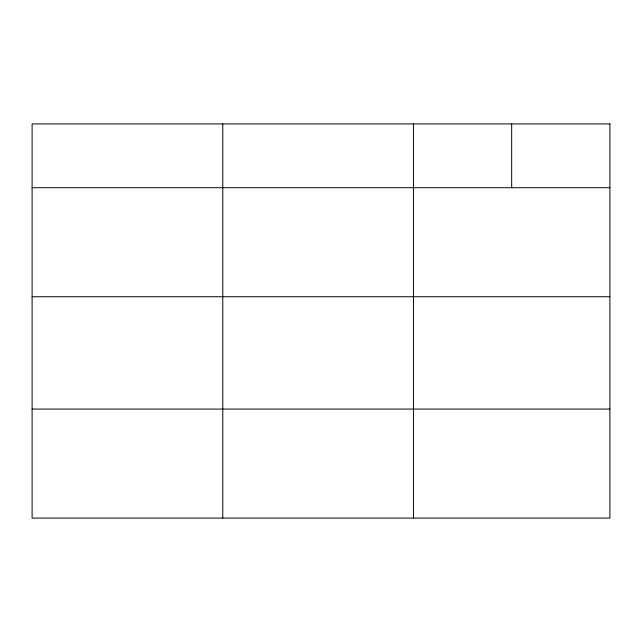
<?xml version="1.0" encoding="UTF-8"?>
<svg xmlns="http://www.w3.org/2000/svg" width="642" height="642" viewBox="0 0 642 642"><rect width="100%" height="100%" fill="white"/><g stroke="black" fill="none" stroke-linecap="round" stroke-linejoin="round"><path stroke-width="0.96" d="M32.1 187.721L609.9 187.721M32.1 296.74L609.9 296.74M32.1 409.066L609.9 409.066M511.674 123.914L511.674 187.721M413.448 123.914L413.448 518.086M222.774 123.914L222.774 518.086M609.9 123.914L32.1 123.914L32.1 518.086L609.9 518.086L609.9 123.914"/></g></svg>
